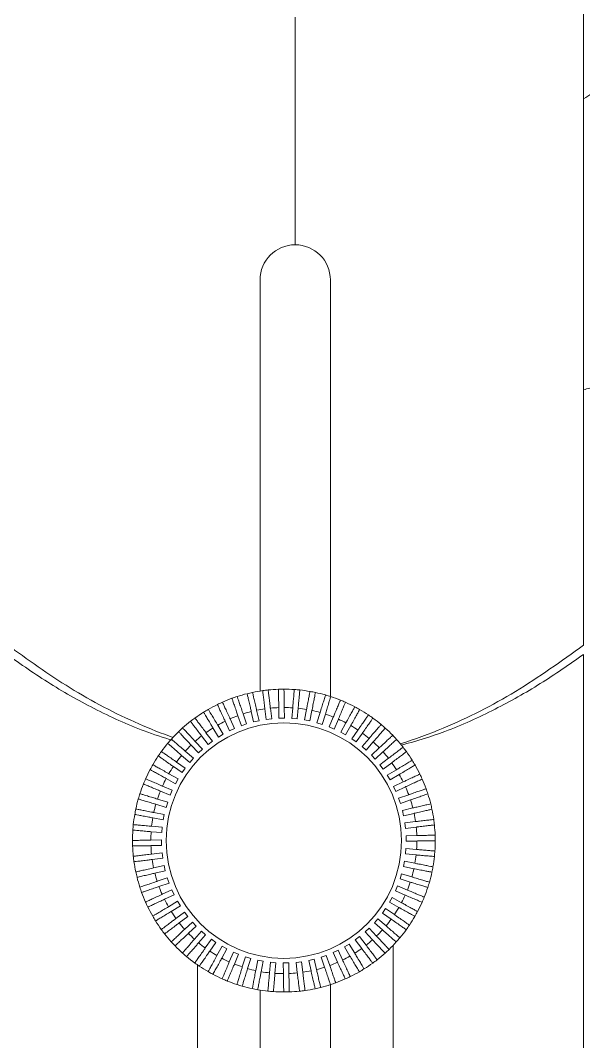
# Model space of a CAD drawing. Extents: x 12.1 to 108.7, y 1 to 80.4.
# Drawn here: x 46.808 to 48.65, y 15.17 to 18.509 of the extents above; entities that cross this region are included whole.
import ezdxf

# ---------------------------------------------------------------- set-up
doc = ezdxf.new("R2010")
doc.units = 0
doc.header["$MEASUREMENT"] = 0
doc.linetypes.add('SLD-Solid', pattern=[0])
doc.layers.add('OBJECT', color=7, linetype='CONTINUOUS')

msp = doc.modelspace()

# ---------------------------------------------------------------- linework, layer by layer
at = {"layer": 'OBJECT', "linetype": 'SLD-Solid', "lineweight": 15}
for p, q in [((48.6498, 18.2524), (48.6498, 18.5682)), ((47.7068, 17.7753), (47.7068, 18.5192)), ((47.5918, 16.3164), (47.5918, 17.6603)), ((47.8218, 16.2986), (47.8218, 17.6603)), ((48.6498, 16.4361), (48.6498, 10.7019)), ((47.6078, 16.2581), (47.612, 16.2235)), ((47.6299, 16.2257), (47.6256, 16.2603)), ((47.6531, 16.2622), (47.6537, 16.2273)), ((47.6717, 16.2277), (47.6711, 16.2626)), ((47.6986, 16.2616), (47.6956, 16.2268)), ((47.7135, 16.2253), (47.7166, 16.26)), ((47.5088, 16.1939), (47.494, 16.2255)), ((47.5196, 16.2359), (47.5309, 16.2028)), ((47.548, 16.2087), (47.5366, 16.2417)), ((47.5631, 16.2493), (47.5709, 16.2153)), ((47.5885, 16.2193), (47.5806, 16.2534)), ((47.612, 16.2235), (47.6299, 16.2257)), ((47.6537, 16.2273), (47.6717, 16.2277)), ((47.6956, 16.2268), (47.7135, 16.2253)), ((47.7438, 16.2562), (47.7372, 16.2219)), ((47.7548, 16.2185), (47.7615, 16.2528)), ((47.7882, 16.2461), (47.778, 16.2127)), ((47.7952, 16.2074), (47.8054, 16.2408)), ((47.8313, 16.2314), (47.8177, 16.1993)), ((47.8343, 16.1922), (47.8479, 16.2244)), ((47.438, 16.1957), (47.456, 16.1658)), ((47.4714, 16.1751), (47.4534, 16.205)), ((47.4777, 16.2179), (47.4925, 16.1863)), ((47.4925, 16.1863), (47.5088, 16.1939)), ((47.5309, 16.2028), (47.548, 16.2087)), ((47.5709, 16.2153), (47.5885, 16.2193)), ((47.7372, 16.2219), (47.7548, 16.2185)), ((47.778, 16.2127), (47.7952, 16.2074)), ((47.8177, 16.1993), (47.8343, 16.1922)), ((47.8727, 16.2123), (47.8557, 16.1818)), ((47.8715, 16.173), (47.8884, 16.2036)), ((47.4008, 16.1695), (47.4218, 16.1416)), ((47.4361, 16.1524), (47.4151, 16.1803)), ((47.456, 16.1658), (47.4714, 16.1751)), ((47.8557, 16.1818), (47.8715, 16.173)), ((47.9118, 16.189), (47.8917, 16.1604)), ((47.8917, 16.1604), (47.9065, 16.1501)), ((47.9065, 16.1501), (47.9265, 16.1786)), ((47.9482, 16.1617), (47.9253, 16.1353)), ((47.3665, 16.1395), (47.3903, 16.114)), ((47.4035, 16.1263), (47.3797, 16.1518)), ((47.3903, 16.114), (47.4035, 16.1263)), ((47.4218, 16.1416), (47.4361, 16.1524)), ((47.9253, 16.1353), (47.9389, 16.1235)), ((47.9389, 16.1235), (47.9618, 16.1499)), ((47.9816, 16.1307), (47.9561, 16.1069)), ((47.3355, 16.1061), (47.3619, 16.0832)), ((47.3737, 16.0968), (47.3474, 16.1197)), ((47.3619, 16.0832), (47.3737, 16.0968)), ((47.9561, 16.1069), (47.9684, 16.0938)), ((47.9684, 16.0938), (47.9939, 16.1176)), ((48.0116, 16.0965), (47.9837, 16.0755)), ((47.3083, 16.0697), (47.3369, 16.0496)), ((47.3472, 16.0644), (47.3186, 16.0844)), ((47.3369, 16.0496), (47.3472, 16.0644)), ((47.9837, 16.0755), (47.9945, 16.0611)), ((47.9945, 16.0611), (48.0224, 16.0821)), ((48.0378, 16.0593), (48.0079, 16.0413)), ((47.2849, 16.0306), (47.3155, 16.0136)), ((47.3242, 16.0294), (47.2937, 16.0463)), ((47.3155, 16.0136), (47.3242, 16.0294)), ((48.0079, 16.0413), (48.0172, 16.0258)), ((48.0172, 16.0258), (48.0471, 16.0438)), ((47.305, 15.9922), (47.2729, 16.0058)), ((47.298, 15.9756), (47.305, 15.9922)), ((48.06, 16.0195), (48.0284, 16.0048)), ((48.0284, 16.0048), (48.036, 15.9884)), ((48.036, 15.9884), (48.0676, 16.0032)), ((47.2898, 15.9531), (47.2564, 15.9633)), ((47.2658, 15.9892), (47.298, 15.9756)), ((48.078, 15.9776), (48.045, 15.9663)), ((48.045, 15.9663), (48.0508, 15.9493)), ((48.0508, 15.9493), (48.0838, 15.9606)), ((47.2511, 15.9461), (47.2845, 15.9359)), ((47.2845, 15.9359), (47.2898, 15.9531)), ((48.0914, 15.9341), (48.0574, 15.9263)), ((48.0574, 15.9263), (48.0614, 15.9088)), ((47.241, 15.9017), (47.2753, 15.8951)), ((47.2787, 15.9127), (47.2445, 15.9194)), ((47.2753, 15.8951), (47.2787, 15.9127)), ((48.0614, 15.9088), (48.0955, 15.9166)), ((47.2356, 15.8565), (47.2704, 15.8535)), ((47.272, 15.8714), (47.2372, 15.8745)), ((47.2704, 15.8535), (47.272, 15.8714)), ((48.1002, 15.8895), (48.0656, 15.8852)), ((48.0656, 15.8852), (48.0678, 15.8674)), ((48.0678, 15.8674), (48.1024, 15.8716)), ((47.2696, 15.8296), (47.2347, 15.829)), ((47.2699, 15.8116), (47.2696, 15.8296)), ((48.1044, 15.8441), (48.0694, 15.8435)), ((48.0694, 15.8435), (48.0698, 15.8255)), ((48.0698, 15.8255), (48.1047, 15.8261)), ((47.235, 15.811), (47.2699, 15.8116)), ((48.0689, 15.8016), (48.0674, 15.7837)), ((48.1037, 15.7986), (48.0689, 15.8016)), ((47.2715, 15.7878), (47.2369, 15.7835)), ((47.2391, 15.7656), (47.2737, 15.7699)), ((47.2737, 15.7699), (47.2715, 15.7878)), ((48.064, 15.7601), (48.0606, 15.7424)), ((48.0983, 15.7534), (48.064, 15.7601)), ((48.0674, 15.7837), (48.1021, 15.7807)), ((47.2779, 15.7464), (47.2439, 15.7385)), ((47.2479, 15.721), (47.2819, 15.7288)), ((47.2819, 15.7288), (47.2779, 15.7464)), ((48.0606, 15.7424), (48.0949, 15.7357)), ((47.2885, 15.7059), (47.2555, 15.6945)), ((47.2944, 15.6888), (47.2885, 15.7059)), ((48.0548, 15.7192), (48.0496, 15.702)), ((48.0496, 15.702), (48.0829, 15.6918)), ((48.0882, 15.709), (48.0548, 15.7192)), ((47.2614, 15.6775), (47.2944, 15.6888)), ((47.3033, 15.6667), (47.2717, 15.6519)), ((47.3109, 15.6504), (47.3033, 15.6667)), ((48.0414, 15.6795), (48.0343, 15.663)), ((48.0343, 15.663), (48.0665, 15.6493)), ((48.0735, 15.6659), (48.0414, 15.6795)), ((47.2793, 15.6356), (47.3109, 15.6504)), ((47.3222, 15.6293), (47.2922, 15.6113)), ((47.3314, 15.6138), (47.3222, 15.6293)), ((48.0239, 15.6415), (48.0151, 15.6258)), ((48.0151, 15.6258), (48.0457, 15.6088)), ((48.0544, 15.6246), (48.0239, 15.6415)), ((47.3015, 15.5959), (47.3314, 15.6138)), ((47.3448, 15.594), (47.3169, 15.573)), ((47.3556, 15.5797), (47.3448, 15.594)), ((48.0025, 15.6055), (47.9922, 15.5907)), ((47.9922, 15.5907), (48.0207, 15.5707)), ((48.0311, 15.5855), (48.0025, 15.6055)), ((47.3277, 15.5587), (47.3556, 15.5797)), ((47.371, 15.5614), (47.3454, 15.5376)), ((47.3833, 15.5482), (47.371, 15.5614)), ((47.9774, 15.5719), (47.9656, 15.5583)), ((47.9656, 15.5583), (47.992, 15.5354)), ((48.0038, 15.549), (47.9774, 15.5719)), ((47.3577, 15.5244), (47.3833, 15.5482)), ((47.4004, 15.5316), (47.3775, 15.5053)), ((47.414, 15.5198), (47.4004, 15.5316)), ((47.949, 15.5411), (47.9359, 15.5289)), ((47.9359, 15.5289), (47.9597, 15.5033)), ((47.9728, 15.5156), (47.949, 15.5411)), ((47.3911, 15.4934), (47.414, 15.5198)), ((47.4328, 15.5051), (47.4128, 15.4765)), ((47.4276, 15.4662), (47.4476, 15.4947)), ((47.4476, 15.4947), (47.4328, 15.5051)), ((47.8834, 15.4893), (47.868, 15.4801)), ((47.9014, 15.4594), (47.8834, 15.4893)), ((47.9176, 15.5135), (47.9032, 15.5027)), ((47.9032, 15.5027), (47.9242, 15.4748)), ((47.9386, 15.4856), (47.9176, 15.5135)), ((47.4679, 15.4821), (47.4509, 15.4516)), ((47.4667, 15.4428), (47.4836, 15.4734)), ((47.4836, 15.4734), (47.4679, 15.4821)), ((47.5051, 15.4629), (47.4914, 15.4308)), ((47.5216, 15.4559), (47.5051, 15.4629)), ((47.8469, 15.4688), (47.8305, 15.4612)), ((47.8305, 15.4612), (47.8453, 15.4296)), ((47.8616, 15.4372), (47.8469, 15.4688)), ((47.868, 15.4801), (47.8859, 15.4501)), ((48.0268, 15.4848), (48.0268, 13.315)), ((47.508, 15.4237), (47.5216, 15.4559)), ((47.5441, 15.4477), (47.5339, 15.4143)), ((47.5613, 15.4424), (47.5441, 15.4477)), ((47.5511, 15.409), (47.5613, 15.4424)), ((47.5845, 15.4366), (47.5778, 15.4024)), ((47.6022, 15.4332), (47.5845, 15.4366)), ((47.5955, 15.3989), (47.6022, 15.4332)), ((47.6258, 15.4299), (47.6228, 15.3951)), ((47.6438, 15.4283), (47.6258, 15.4299)), ((47.6407, 15.3935), (47.6438, 15.4283)), ((47.6856, 15.4278), (47.6676, 15.4275)), ((47.6676, 15.4275), (47.6682, 15.3926)), ((47.6862, 15.3929), (47.6856, 15.4278)), ((47.7273, 15.4316), (47.7095, 15.4294)), ((47.7095, 15.4294), (47.7137, 15.3948)), ((47.7316, 15.397), (47.7273, 15.4316)), ((47.7684, 15.4398), (47.7509, 15.4358)), ((47.7509, 15.4358), (47.7587, 15.4018)), ((47.7763, 15.4058), (47.7684, 15.4398)), ((47.8084, 15.4523), (47.7914, 15.4464)), ((47.7914, 15.4464), (47.8027, 15.4134)), ((47.8198, 15.4193), (47.8084, 15.4523)), ((47.3869, 15.4213), (47.3869, 13.3786)), ((47.8218, 13.4433), (47.8218, 15.3565)), ((47.5918, 13.4611), (47.5918, 15.3387))]:
    msp.add_line(p, q, dxfattribs=at)
msp.add_circle((47.6697, 15.8276), 0.385, dxfattribs=at)
for centre, radius, start, end in [((47.7068, 17.6603), 0.115, 90, 180), ((47.7068, 17.6603), 0.115, 0, 90), ((47.6697, 15.8276), 0.495, 110.0393, 113.9557), ((47.6697, 15.8276), 0.495, 107.9557, 110.0393), ((47.6697, 15.8276), 0.495, 104.0393, 107.9557), ((47.6697, 15.8276), 0.495, 101.9557, 104.0393), ((47.6697, 15.8276), 0.495, 98.0393, 101.9557), ((47.6697, 15.8276), 0.495, 95.9557, 98.0393), ((47.6697, 15.8276), 0.495, 92.0393, 95.9557), ((47.6697, 15.8276), 0.495, 89.9557, 92.0393), ((47.6697, 15.8276), 0.495, 86.0393, 89.9557), ((47.6697, 15.8276), 0.495, 83.9557, 86.0393), ((47.6697, 15.8276), 0.495, 80.0393, 83.9557), ((47.6697, 15.8276), 0.495, 77.9557, 80.0393), ((47.6697, 15.8276), 0.495, 74.0393, 77.9557), ((47.6697, 15.8276), 0.495, 71.9557, 74.0393), ((47.6697, 15.8276), 0.495, 68.0393, 71.9557), ((47.6697, 15.8276), 0.495, 116.0393, 119.9557), ((47.6697, 15.8276), 0.495, 113.9557, 116.0393), ((47.6697, 15.8276), 0.435, 98.183, 101.812), ((47.6697, 15.8276), 0.435, 92.183, 95.812), ((47.6697, 15.8276), 0.435, 86.183, 89.812), ((47.6697, 15.8276), 0.435, 80.183, 83.812), ((47.6697, 15.8276), 0.495, 65.9557, 68.0393), ((47.6697, 15.8276), 0.495, 62.0393, 65.9557), ((47.6697, 15.8276), 0.495, 59.9557, 62.0393), ((47.6697, 15.8276), 0.495, 125.9557, 128.0393), ((47.6697, 15.8276), 0.495, 122.0393, 125.9557), ((47.6697, 15.8276), 0.495, 119.9557, 122.0393), ((47.6697, 15.8276), 0.435, 110.183, 113.812), ((47.6697, 15.8276), 0.435, 104.183, 107.812), ((47.6697, 15.8276), 0.435, 74.183, 77.812), ((47.6697, 15.8276), 0.435, 68.183, 71.812), ((47.6697, 15.8276), 0.435, 62.183, 65.812), ((47.6697, 15.8276), 0.495, 56.0393, 59.9557), ((47.6697, 15.8276), 0.495, 53.9557, 56.0393), ((47.6697, 15.8276), 0.495, 50.0393, 53.9557), ((47.6697, 15.8276), 0.495, 131.9557, 134.0393), ((47.6697, 15.8276), 0.495, 128.0393, 131.9557), ((47.6697, 15.8276), 0.435, 122.183, 125.812), ((47.6697, 15.8276), 0.435, 116.183, 119.812), ((47.6697, 15.8276), 0.435, 56.183, 59.812), ((47.6697, 15.8276), 0.495, 47.9557, 50.0393), ((47.6697, 15.8276), 0.495, 44.0393, 47.9557), ((47.6697, 15.8276), 0.495, 137.9557, 140.0393), ((47.6697, 15.8276), 0.495, 134.0393, 137.9557), ((47.6697, 15.8276), 0.435, 128.183, 131.812), ((47.6697, 15.8276), 0.435, 50.183, 53.812), ((47.6697, 15.8276), 0.495, 41.9557, 44.0393), ((47.6697, 15.8276), 0.495, 38.0393, 41.9557), ((47.6697, 15.8276), 0.495, 140.0393, 143.9557), ((47.6697, 15.8276), 0.435, 134.183, 137.812), ((47.6697, 15.8276), 0.435, 44.183, 47.812), ((47.6697, 15.8276), 0.495, 35.9557, 38.0393), ((47.6697, 15.8276), 0.495, 146.0393, 149.9557), ((47.6697, 15.8276), 0.495, 143.9557, 146.0393), ((47.6697, 15.8276), 0.435, 140.183, 143.812), ((47.6697, 15.8276), 0.435, 38.183, 41.812), ((47.6697, 15.8276), 0.495, 32.0393, 35.9557), ((47.6697, 15.8276), 0.495, 29.9557, 32.0393), ((47.6697, 15.8276), 0.495, 152.0393, 155.9557), ((47.6697, 15.8276), 0.495, 149.9557, 152.0393), ((47.6697, 15.8276), 0.435, 146.183, 149.812), ((47.6697, 15.8276), 0.435, 32.183, 35.812), ((47.6697, 15.8276), 0.495, 26.0393, 29.9557), ((47.6697, 15.8276), 0.495, 155.9557, 158.0393), ((47.6697, 15.8276), 0.435, 152.183, 155.812), ((47.6697, 15.8276), 0.435, 26.183, 29.812), ((47.6697, 15.8276), 0.495, 23.9557, 26.0393), ((47.6697, 15.8276), 0.495, 20.0393, 23.9557), ((47.6697, 15.8276), 0.495, 158.0393, 161.9557), ((47.6697, 15.8276), 0.435, 20.183, 23.812), ((47.6697, 15.8276), 0.495, 17.9557, 20.0393), ((47.6697, 15.8276), 0.495, 164.0393, 167.9557), ((47.6697, 15.8276), 0.495, 161.9557, 164.0393), ((47.6697, 15.8276), 0.435, 158.183, 161.812), ((47.6697, 15.8276), 0.435, 14.183, 17.812), ((47.6697, 15.8276), 0.495, 14.0393, 17.9557), ((47.6697, 15.8276), 0.495, 167.9557, 170.0393), ((47.6697, 15.8276), 0.435, 164.183, 167.812), ((47.6697, 15.8276), 0.495, 11.9557, 14.0393), ((47.6697, 15.8276), 0.495, 8.0393, 11.9557), ((47.6697, 15.8276), 0.495, 170.0393, 173.9557), ((47.6697, 15.8276), 0.435, 170.183, 173.812), ((47.6697, 15.8276), 0.435, 8.183, 11.812), ((47.6697, 15.8276), 0.495, 5.9557, 8.0393), ((47.6697, 15.8276), 0.495, 176.0393, 179.9557), ((47.6697, 15.8276), 0.495, 173.9557, 176.0393), ((47.6697, 15.8276), 0.435, 176.183, 179.812), ((47.6697, 15.8276), 0.435, 2.183, 5.812), ((47.6697, 15.8276), 0.495, 2.0393, 5.9557), ((47.6697, 15.8276), 0.495, 179.9557, 182.0393), ((47.6697, 15.8276), 0.435, 356.183, 359.812), ((47.6697, 15.8276), 0.495, 356.0393, 359.9557), ((47.6697, 15.8276), 0.495, 359.9557, 2.0393), ((47.6697, 15.8276), 0.495, 182.0393, 185.9557), ((47.6697, 15.8276), 0.435, 182.183, 185.812), ((47.6697, 15.8276), 0.495, 353.9557, 356.0393), ((47.6697, 15.8276), 0.495, 185.9557, 188.0393), ((47.6697, 15.8276), 0.495, 188.0393, 191.9557), ((47.6697, 15.8276), 0.435, 188.183, 191.812), ((47.6697, 15.8276), 0.435, 350.183, 353.812), ((47.6697, 15.8276), 0.495, 350.0393, 353.9557), ((47.6697, 15.8276), 0.495, 191.9557, 194.0393), ((47.6697, 15.8276), 0.435, 344.183, 347.812), ((47.6697, 15.8276), 0.495, 344.0393, 347.9557), ((47.6697, 15.8276), 0.495, 347.9557, 350.0393), ((47.6697, 15.8276), 0.495, 194.0393, 197.9557), ((47.6697, 15.8276), 0.435, 194.183, 197.812), ((47.6697, 15.8276), 0.435, 338.183, 341.812), ((47.6697, 15.8276), 0.495, 341.9557, 344.0393), ((47.6697, 15.8276), 0.495, 197.9557, 200.0393), ((47.6697, 15.8276), 0.495, 200.0393, 203.9557), ((47.6697, 15.8276), 0.435, 200.183, 203.812), ((47.6697, 15.8276), 0.495, 338.0393, 341.9557), ((47.6697, 15.8276), 0.495, 203.9557, 206.0393), ((47.6697, 15.8276), 0.435, 206.183, 209.812), ((47.6697, 15.8276), 0.435, 332.183, 335.812), ((47.6697, 15.8276), 0.495, 332.0393, 335.9557), ((47.6697, 15.8276), 0.495, 335.9557, 338.0393), ((47.6697, 15.8276), 0.495, 206.0393, 209.9557), ((47.6697, 15.8276), 0.435, 212.183, 215.812), ((47.6697, 15.8276), 0.435, 326.183, 329.812), ((47.6697, 15.8276), 0.495, 329.9557, 332.0393), ((47.6697, 15.8276), 0.495, 209.9557, 212.0393), ((47.6697, 15.8276), 0.495, 212.0393, 215.9557), ((47.6697, 15.8276), 0.435, 218.183, 221.812), ((47.6697, 15.8276), 0.435, 320.183, 323.812), ((47.6697, 15.8276), 0.495, 326.0393, 329.9557), ((47.6697, 15.8276), 0.495, 215.9557, 218.0393), ((47.6697, 15.8276), 0.435, 224.183, 227.812), ((47.6697, 15.8276), 0.435, 314.183, 317.812), ((47.6697, 15.8276), 0.495, 320.0393, 323.9557), ((47.6697, 15.8276), 0.495, 323.9557, 326.0393), ((47.6697, 15.8276), 0.495, 218.0393, 221.9557), ((47.6697, 15.8276), 0.495, 221.9557, 224.0393), ((47.6697, 15.8276), 0.435, 230.183, 233.812), ((47.6697, 15.8276), 0.435, 308.183, 311.812), ((47.6697, 15.8276), 0.495, 314.0393, 317.9557), ((47.6697, 15.8276), 0.495, 317.9557, 320.0393), ((47.6697, 15.8276), 0.495, 224.0393, 227.9557), ((47.6697, 15.8276), 0.495, 227.9557, 230.0393), ((47.6697, 15.8276), 0.435, 236.183, 239.812), ((47.6697, 15.8276), 0.435, 302.183, 305.812), ((47.6697, 15.8276), 0.495, 308.0393, 311.9557), ((47.6697, 15.8276), 0.495, 311.9557, 314.0393), ((47.6697, 15.8276), 0.495, 230.0393, 233.9557), ((47.6697, 15.8276), 0.495, 233.9557, 236.0393), ((47.6697, 15.8276), 0.435, 242.183, 245.812), ((47.6697, 15.8276), 0.435, 248.183, 251.812), ((47.6697, 15.8276), 0.435, 290.183, 293.812), ((47.6697, 15.8276), 0.435, 296.183, 299.812), ((47.6697, 15.8276), 0.495, 302.0393, 305.9557), ((47.6697, 15.8276), 0.495, 305.9557, 308.0393), ((47.6697, 15.8276), 0.495, 236.0393, 239.9557), ((47.6697, 15.8276), 0.495, 239.9557, 242.0393), ((47.6697, 15.8276), 0.495, 242.0393, 245.9557), ((47.6697, 15.8276), 0.435, 254.183, 257.812), ((47.6697, 15.8276), 0.435, 260.183, 263.812), ((47.6697, 15.8276), 0.435, 266.183, 269.812), ((47.6697, 15.8276), 0.435, 272.183, 275.812), ((47.6697, 15.8276), 0.435, 278.183, 281.812), ((47.6697, 15.8276), 0.435, 284.183, 287.812), ((47.6697, 15.8276), 0.495, 296.0393, 299.9557), ((47.6697, 15.8276), 0.495, 299.9557, 302.0393), ((47.6697, 15.8276), 0.495, 245.9557, 248.0393), ((47.6697, 15.8276), 0.495, 248.0393, 251.9557), ((47.6697, 15.8276), 0.495, 251.9557, 254.0393), ((47.6697, 15.8276), 0.495, 284.0393, 287.9557), ((47.6697, 15.8276), 0.495, 287.9557, 290.0393), ((47.6697, 15.8276), 0.495, 290.0393, 293.9557), ((47.6697, 15.8276), 0.495, 293.9557, 296.0393), ((47.6697, 15.8276), 0.495, 254.0393, 257.9557), ((47.6697, 15.8276), 0.495, 257.9557, 260.0393), ((47.6697, 15.8276), 0.495, 260.0393, 263.9557), ((47.6697, 15.8276), 0.495, 263.9557, 266.0393), ((47.6697, 15.8276), 0.495, 266.0393, 269.9557), ((47.6697, 15.8276), 0.495, 269.9557, 272.0393), ((47.6697, 15.8276), 0.495, 272.0393, 275.9557), ((47.6697, 15.8276), 0.495, 275.9557, 278.0393), ((47.6697, 15.8276), 0.495, 278.0393, 281.9557), ((47.6697, 15.8276), 0.495, 281.9557, 284.0393)]:
    msp.add_arc(centre, radius, start, end, dxfattribs=at)
for points in [[(48.6498, 18.2524), (48.8692, 18.3948)], [(48.9694, 17.3904), (48.6498, 17.3011)]]:
    msp.add_open_spline(points, degree=1, dxfattribs=at)
for points, knots in [([(48.6498, 17.3011), (48.6498, 17.3619), (48.6498, 17.484), (48.6498, 17.6764), (48.6498, 17.8749), (48.6498, 18.0681), (48.6498, 18.1943), (48.6498, 18.2524)], [0, 0, 0, 0, 0.201261, 0.404211, 0.61206, 0.821395, 1, 1, 1, 1]), ([(48.6498, 16.4666), (48.6498, 16.5146), (48.6498, 16.7926), (48.6498, 17.0709), (48.6498, 17.3011)], [0, 0, 0, 0, 0.172877, 1, 1, 1, 1]), ([(46.7638, 16.4688), (46.8317, 16.4199), (46.9683, 16.3212), (47.1535, 16.2245), (47.2695, 16.1779), (47.3072, 16.1647)], [0, 0, 0, 0, 0.2734766, 0.5504999, 0.6811112, 0.6811112, 0.6811112, 0.6811112]), ([(48.0502, 16.1441), (48.098, 16.1584), (48.228, 16.2066), (48.4321, 16.31), (48.5768, 16.4141), (48.6498, 16.4666)], [0.2545346, 0.2545346, 0.2545346, 0.2545346, 0.4177945, 0.7062862, 1, 1, 1, 1]), ([(46.7532, 16.4438), (46.8006, 16.4104), (46.8959, 16.3434), (47.0494, 16.2565), (47.1872, 16.1929), (47.2755, 16.1643), (47.3071, 16.1547)], [0, 0, 0, 0, 0.2448884, 0.49123, 0.7439535, 0.8832021, 0.8832021, 0.8832021, 0.8832021]), ([(48.0542, 16.1393), (48.1019, 16.153), (48.207, 16.1842), (48.3585, 16.2536), (48.5099, 16.3386), (48.6031, 16.4035), (48.6498, 16.4361)], [0.0407086, 0.0407086, 0.0407086, 0.0407086, 0.2540986, 0.5118392, 0.7551279, 1, 1, 1, 1]), ([(47.5, 16.2926), (47.5003, 16.292), (47.5007, 16.2907), (47.5041, 16.2809), (47.509, 16.2665), (47.5145, 16.2506), (47.5181, 16.24), (47.5196, 16.2359)], [0, 0, 0, 0, 0.214563, 0.429208, 0.643868, 0.858562, 1, 1, 1, 1]), ([(47.5366, 16.2417), (47.5363, 16.2427), (47.5337, 16.2501), (47.529, 16.2638), (47.5233, 16.2802), (47.5192, 16.2923), (47.5173, 16.2978), (47.5171, 16.2983), (47.5171, 16.2985)], [0, 0, 0, 0, 0.034466, 0.249199, 0.463916, 0.678598, 0.893243, 1, 1, 1, 1]), ([(47.5496, 16.3078), (47.5497, 16.3071), (47.55, 16.3058), (47.5524, 16.2958), (47.5558, 16.2809), (47.5596, 16.2645), (47.5621, 16.2536), (47.5631, 16.2493)], [0, 0, 0, 0, 0.214563, 0.429208, 0.643868, 0.858562, 1, 1, 1, 1]), ([(47.5806, 16.2534), (47.5804, 16.2544), (47.5786, 16.262), (47.5754, 16.2761), (47.5715, 16.2931), (47.5686, 16.3055), (47.5673, 16.3112), (47.5672, 16.3117), (47.5671, 16.3118)], [0, 0, 0, 0, 0.034474, 0.249207, 0.463924, 0.678607, 0.893251, 1, 1, 1, 1]), ([(47.6004, 16.3177), (47.6005, 16.317), (47.6007, 16.3157), (47.6019, 16.3055), (47.6038, 16.2904), (47.6059, 16.2736), (47.6072, 16.2625), (47.6078, 16.2581)], [0, 0, 0, 0, 0.214563, 0.429208, 0.643868, 0.858562, 1, 1, 1, 1]), ([(47.6256, 16.2603), (47.6255, 16.2614), (47.6245, 16.2691), (47.6228, 16.2835), (47.6207, 16.3008), (47.6191, 16.3134), (47.6184, 16.3192), (47.6183, 16.3197), (47.6183, 16.3199)], [0, 0, 0, 0, 0.03448, 0.249213, 0.463931, 0.678613, 0.893257, 1, 1, 1, 1]), ([(47.6521, 16.3222), (47.6521, 16.3216), (47.6521, 16.3203), (47.6523, 16.3099), (47.6525, 16.2947), (47.6528, 16.2778), (47.653, 16.2667), (47.6531, 16.2622)], [0, 0, 0, 0, 0.214563, 0.429208, 0.643868, 0.858562, 1, 1, 1, 1]), ([(47.6711, 16.2626), (47.6711, 16.2636), (47.6709, 16.2714), (47.6707, 16.2859), (47.6704, 16.3033), (47.6702, 16.316), (47.6701, 16.3219), (47.6701, 16.3224), (47.67, 16.3226)], [0, 0, 0, 0, 0.034485, 0.249218, 0.463935, 0.678617, 0.893262, 1, 1, 1, 1]), ([(47.7039, 16.3214), (47.7038, 16.3207), (47.7037, 16.3194), (47.7028, 16.3091), (47.7015, 16.2939), (47.7, 16.2771), (47.699, 16.266), (47.6986, 16.2616)], [0, 0, 0, 0, 0.214563, 0.429208, 0.643868, 0.858562, 1, 1, 1, 1]), ([(47.7166, 16.26), (47.7167, 16.2611), (47.7173, 16.2689), (47.7186, 16.2833), (47.7201, 16.3006), (47.7212, 16.3133), (47.7217, 16.3191), (47.7218, 16.3196), (47.7218, 16.3198)], [0, 0, 0, 0, 0.034488, 0.249221, 0.463938, 0.67862, 0.893265, 1, 1, 1, 1]), ([(47.7553, 16.3151), (47.7552, 16.3145), (47.7549, 16.3131), (47.7529, 16.303), (47.75, 16.2881), (47.7468, 16.2715), (47.7447, 16.2605), (47.7438, 16.2562)], [0, 0, 0, 0, 0.214563, 0.429208, 0.643868, 0.858562, 1, 1, 1, 1]), ([(47.7615, 16.2528), (47.7617, 16.2538), (47.7632, 16.2615), (47.766, 16.2757), (47.7693, 16.2928), (47.7717, 16.3053), (47.7728, 16.311), (47.7729, 16.3115), (47.773, 16.3117)], [0, 0, 0, 0, 0.03449, 0.249222, 0.46394, 0.678622, 0.893266, 1, 1, 1, 1]), ([(47.8058, 16.3035), (47.8057, 16.3032), (47.8055, 16.3026), (47.8038, 16.2971), (47.8007, 16.2869), (47.7965, 16.2732), (47.7919, 16.2581), (47.7891, 16.2489), (47.7882, 16.2461)], [0, 0, 0, 0, 0.129627, 0.344103, 0.478285, 0.692838, 0.90739, 1, 1, 1, 1]), ([(47.8054, 16.2408), (47.807, 16.246), (47.8106, 16.2577), (47.815, 16.2721), (47.8189, 16.2849), (47.8218, 16.2944), (47.8229, 16.298), (47.823, 16.2982), (47.823, 16.2982)], [0, 0, 0, 0, 0.173127, 0.387776, 0.52216, 0.736711, 0.951262, 1, 1, 1, 1]), ([(47.4524, 16.2723), (47.4526, 16.2717), (47.4532, 16.2705), (47.4576, 16.2611), (47.464, 16.2473), (47.4711, 16.2321), (47.4759, 16.2219), (47.4777, 16.2179)], [0, 0, 0, 0, 0.214563, 0.429208, 0.643868, 0.858562, 1, 1, 1, 1]), ([(47.494, 16.2255), (47.4936, 16.2265), (47.4903, 16.2336), (47.4842, 16.2467), (47.4768, 16.2625), (47.4714, 16.274), (47.469, 16.2793), (47.4688, 16.2798), (47.4687, 16.2799)], [0, 0, 0, 0, 0.034454, 0.249187, 0.463905, 0.678587, 0.893231, 1, 1, 1, 1]), ([(47.8548, 16.2866), (47.8545, 16.286), (47.854, 16.2848), (47.85, 16.2753), (47.844, 16.2613), (47.8374, 16.2458), (47.8331, 16.2355), (47.8313, 16.2314)], [0, 0, 0, 0, 0.214563, 0.429208, 0.643868, 0.858562, 1, 1, 1, 1]), ([(47.8479, 16.2244), (47.8483, 16.2254), (47.8514, 16.2325), (47.857, 16.2459), (47.8638, 16.2619), (47.8688, 16.2736), (47.8711, 16.279), (47.8713, 16.2795), (47.8714, 16.2796)], [0, 0, 0, 0, 0.03449, 0.249222, 0.46394, 0.678622, 0.893266, 1, 1, 1, 1]), ([(47.9018, 16.2648), (47.9014, 16.2642), (47.9008, 16.263), (47.8958, 16.254), (47.8884, 16.2407), (47.8802, 16.2259), (47.8748, 16.2162), (47.8727, 16.2123)], [0, 0, 0, 0, 0.214563, 0.429208, 0.643868, 0.858562, 1, 1, 1, 1]), ([(47.4151, 16.1803), (47.4145, 16.1812), (47.4098, 16.1874), (47.4011, 16.199), (47.3906, 16.2129), (47.383, 16.223), (47.3794, 16.2277), (47.3791, 16.2281), (47.379, 16.2283)], [0, 0, 0, 0, 0.034466, 0.249199, 0.463916, 0.678598, 0.893243, 1, 1, 1, 1]), ([(47.4071, 16.2472), (47.4074, 16.2466), (47.4081, 16.2455), (47.4134, 16.2366), (47.4213, 16.2236), (47.4299, 16.2091), (47.4357, 16.1995), (47.438, 16.1957)], [0, 0, 0, 0, 0.214563, 0.429208, 0.643868, 0.858562, 1, 1, 1, 1]), ([(47.4534, 16.205), (47.4528, 16.2059), (47.4488, 16.2126), (47.4414, 16.225), (47.4324, 16.2399), (47.4259, 16.2508), (47.4228, 16.2559), (47.4226, 16.2563), (47.4225, 16.2564)], [0, 0, 0, 0, 0.034454, 0.249187, 0.463905, 0.678587, 0.893231, 1, 1, 1, 1]), ([(47.8884, 16.2036), (47.8889, 16.2045), (47.8927, 16.2113), (47.8997, 16.224), (47.9082, 16.2392), (47.9143, 16.2503), (47.9172, 16.2555), (47.9174, 16.2559), (47.9175, 16.2561)], [0, 0, 0, 0, 0.034488, 0.249221, 0.463938, 0.67862, 0.893265, 1, 1, 1, 1]), ([(47.9462, 16.2381), (47.9458, 16.2376), (47.945, 16.2365), (47.9391, 16.228), (47.9304, 16.2156), (47.9207, 16.2017), (47.9143, 16.1926), (47.9118, 16.189)], [0, 0, 0, 0, 0.214563, 0.429208, 0.643868, 0.858562, 1, 1, 1, 1]), ([(47.9265, 16.1786), (47.9271, 16.1795), (47.9316, 16.1859), (47.9399, 16.1978), (47.9499, 16.212), (47.9572, 16.2225), (47.9605, 16.2272), (47.9608, 16.2277), (47.9609, 16.2278)], [0, 0, 0, 0, 0.0344848, 0.2492177, 0.463935, 0.6786175, 0.8932615, 1, 1, 1, 1]), ([(47.3797, 16.1518), (47.3789, 16.1526), (47.3736, 16.1583), (47.3637, 16.1689), (47.3519, 16.1816), (47.3432, 16.1909), (47.3392, 16.1952), (47.3388, 16.1956), (47.3387, 16.1957)], [0, 0, 0, 0, 0.034474, 0.249207, 0.463924, 0.678607, 0.893251, 1, 1, 1, 1]), ([(47.3646, 16.2174), (47.365, 16.2169), (47.3658, 16.2158), (47.3721, 16.2076), (47.3812, 16.1954), (47.3914, 16.1819), (47.3981, 16.173), (47.4008, 16.1695)], [0, 0, 0, 0, 0.2145629, 0.4292081, 0.643868, 0.8585623, 1, 1, 1, 1]), ([(47.9876, 16.207), (47.9872, 16.2065), (47.9863, 16.2055), (47.9795, 16.1977), (47.9695, 16.1862), (47.9584, 16.1734), (47.9511, 16.165), (47.9482, 16.1617)], [0, 0, 0, 0, 0.214563, 0.429208, 0.643868, 0.858562, 1, 1, 1, 1]), ([(47.9618, 16.1499), (47.9625, 16.1507), (47.9676, 16.1566), (47.9771, 16.1675), (47.9885, 16.1806), (47.9969, 16.1902), (48.0007, 16.1947), (48.0011, 16.195), (48.0012, 16.1952)], [0, 0, 0, 0, 0.03448, 0.249213, 0.463931, 0.678613, 0.893257, 1, 1, 1, 1]), ([(47.3474, 16.1197), (47.3465, 16.1204), (47.3407, 16.1255), (47.3297, 16.135), (47.3166, 16.1464), (47.307, 16.1548), (47.3026, 16.1586), (47.3022, 16.159), (47.3021, 16.1591)], [0, 0, 0, 0, 0.03448, 0.249213, 0.463931, 0.678613, 0.893257, 1, 1, 1, 1]), ([(47.3256, 16.1834), (47.326, 16.1829), (47.3269, 16.1819), (47.334, 16.1744), (47.3444, 16.1633), (47.3559, 16.1509), (47.3635, 16.1427), (47.3665, 16.1395)], [0, 0, 0, 0, 0.214563, 0.429208, 0.643868, 0.858562, 1, 1, 1, 1]), ([(48.0255, 16.1717), (48.025, 16.1712), (48.024, 16.1703), (48.0165, 16.1633), (48.0054, 16.1529), (47.993, 16.1414), (47.9849, 16.1338), (47.9816, 16.1307)], [0, 0, 0, 0, 0.214563, 0.429208, 0.643868, 0.858562, 1, 1, 1, 1]), ([(47.9939, 16.1176), (47.9947, 16.1183), (48.0004, 16.1236), (48.011, 16.1335), (48.0237, 16.1454), (48.033, 16.154), (48.0373, 16.158), (48.0377, 16.1584), (48.0378, 16.1585)], [0, 0, 0, 0, 0.034474, 0.249207, 0.463924, 0.678607, 0.893251, 1, 1, 1, 1]), ([(47.2903, 16.1455), (47.2908, 16.145), (47.2918, 16.1442), (47.2996, 16.1374), (47.311, 16.1274), (47.3238, 16.1163), (47.3322, 16.109), (47.3355, 16.1061)], [0, 0, 0, 0, 0.214563, 0.429208, 0.643868, 0.858562, 1, 1, 1, 1]), ([(48.0595, 16.1326), (48.059, 16.1322), (48.0579, 16.1314), (48.0497, 16.1252), (48.0375, 16.116), (48.024, 16.1058), (48.0151, 16.0991), (48.0116, 16.0965)], [0, 0, 0, 0, 0.214563, 0.429208, 0.643868, 0.858562, 1, 1, 1, 1]), ([(47.2591, 16.1041), (47.2596, 16.1037), (47.2607, 16.1029), (47.2692, 16.097), (47.2817, 16.0883), (47.2955, 16.0786), (47.3046, 16.0722), (47.3083, 16.0697)], [0, 0, 0, 0, 0.2145629, 0.4292081, 0.643868, 0.8585623, 1, 1, 1, 1]), ([(47.3186, 16.0844), (47.3177, 16.085), (47.3113, 16.0895), (47.2995, 16.0978), (47.2852, 16.1078), (47.2748, 16.1151), (47.27, 16.1184), (47.2696, 16.1187), (47.2694, 16.1188)], [0, 0, 0, 0, 0.034485, 0.249218, 0.463935, 0.678617, 0.893262, 1, 1, 1, 1]), ([(48.0224, 16.0821), (48.0233, 16.0827), (48.0295, 16.0874), (48.0411, 16.0961), (48.055, 16.1066), (48.0651, 16.1143), (48.0698, 16.1178), (48.0702, 16.1181), (48.0704, 16.1182)], [0, 0, 0, 0, 0.034466, 0.249199, 0.463916, 0.678598, 0.893243, 1, 1, 1, 1]), ([(48.0893, 16.0902), (48.0887, 16.0898), (48.0876, 16.0891), (48.0787, 16.0838), (48.0657, 16.076), (48.0512, 16.0673), (48.0416, 16.0615), (48.0378, 16.0593)], [0, 0, 0, 0, 0.214563, 0.429208, 0.643868, 0.858562, 1, 1, 1, 1]), ([(47.2324, 16.0597), (47.233, 16.0593), (47.2342, 16.0587), (47.2432, 16.0537), (47.2565, 16.0463), (47.2713, 16.0381), (47.2811, 16.0327), (47.2849, 16.0306)], [0, 0, 0, 0, 0.214563, 0.429208, 0.643868, 0.858562, 1, 1, 1, 1]), ([(47.2937, 16.0463), (47.2927, 16.0468), (47.2859, 16.0506), (47.2732, 16.0576), (47.258, 16.0661), (47.2469, 16.0722), (47.2418, 16.0751), (47.2413, 16.0753), (47.2412, 16.0754)], [0, 0, 0, 0, 0.034488, 0.249221, 0.463938, 0.67862, 0.893265, 1, 1, 1, 1]), ([(48.0471, 16.0438), (48.048, 16.0444), (48.0547, 16.0484), (48.0671, 16.0558), (48.082, 16.0648), (48.0929, 16.0714), (48.098, 16.0744), (48.0984, 16.0746), (48.0985, 16.0747)], [0, 0, 0, 0, 0.034454, 0.249187, 0.463905, 0.678587, 0.893231, 1, 1, 1, 1]), ([(47.2729, 16.0058), (47.2719, 16.0062), (47.2647, 16.0093), (47.2514, 16.0149), (47.2354, 16.0217), (47.2236, 16.0267), (47.2182, 16.029), (47.2178, 16.0292), (47.2176, 16.0292)], [0, 0, 0, 0, 0.03449, 0.249222, 0.46394, 0.678622, 0.893266, 1, 1, 1, 1]), ([(48.1144, 16.0449), (48.1138, 16.0446), (48.1126, 16.044), (48.1032, 16.0397), (48.0895, 16.0332), (48.0742, 16.0261), (48.064, 16.0214), (48.06, 16.0195)], [0, 0, 0, 0, 0.214563, 0.429208, 0.643868, 0.858562, 1, 1, 1, 1]), ([(48.0676, 16.0032), (48.0686, 16.0036), (48.0757, 16.0069), (48.0888, 16.013), (48.1046, 16.0204), (48.1161, 16.0258), (48.1214, 16.0283), (48.1219, 16.0285), (48.122, 16.0285)], [0, 0, 0, 0, 0.034454, 0.249187, 0.463905, 0.678587, 0.893231, 1, 1, 1, 1]), ([(47.2106, 16.0127), (47.2112, 16.0124), (47.2124, 16.0119), (47.2219, 16.0079), (47.2359, 16.0019), (47.2515, 15.9953), (47.2617, 15.991), (47.2658, 15.9892)], [0, 0, 0, 0, 0.214563, 0.429208, 0.643868, 0.858562, 1, 1, 1, 1]), ([(48.1347, 15.9972), (48.1341, 15.997), (48.1328, 15.9965), (48.123, 15.9932), (48.1086, 15.9882), (48.0927, 15.9827), (48.0821, 15.9791), (48.078, 15.9776)], [0, 0, 0, 0, 0.214563, 0.429208, 0.643868, 0.858562, 1, 1, 1, 1]), ([(47.1937, 15.9637), (47.194, 15.9636), (47.1946, 15.9634), (47.2001, 15.9617), (47.2103, 15.9586), (47.224, 15.9544), (47.2392, 15.9498), (47.2484, 15.947), (47.2511, 15.9461)], [0, 0, 0, 0, 0.129627, 0.344103, 0.478285, 0.692838, 0.90739, 1, 1, 1, 1]), ([(47.2564, 15.9633), (47.2512, 15.9649), (47.2396, 15.9685), (47.2251, 15.9729), (47.2123, 15.9768), (47.2029, 15.9797), (47.1992, 15.9808), (47.199, 15.9809), (47.199, 15.9809)], [0, 0, 0, 0, 0.1731271, 0.3877763, 0.5221602, 0.7367106, 0.9512617, 1, 1, 1, 1]), ([(48.0838, 15.9606), (48.0848, 15.961), (48.0922, 15.9635), (48.1059, 15.9682), (48.1223, 15.9739), (48.1344, 15.978), (48.1399, 15.9799), (48.1404, 15.9801), (48.1406, 15.9802)], [0, 0, 0, 0, 0.034466, 0.249199, 0.463916, 0.678598, 0.893243, 1, 1, 1, 1]), ([(47.2445, 15.9194), (47.2434, 15.9196), (47.2358, 15.9211), (47.2216, 15.9239), (47.2045, 15.9272), (47.192, 15.9296), (47.1862, 15.9307), (47.1857, 15.9308), (47.1856, 15.9309)], [0, 0, 0, 0, 0.03449, 0.249222, 0.46394, 0.678622, 0.893266, 1, 1, 1, 1]), ([(48.1499, 15.9476), (48.1492, 15.9475), (48.1479, 15.9472), (48.1379, 15.9449), (48.123, 15.9414), (48.1066, 15.9377), (48.0957, 15.9351), (48.0914, 15.9341)], [0, 0, 0, 0, 0.214563, 0.429208, 0.643868, 0.858562, 1, 1, 1, 1]), ([(48.0955, 15.9166), (48.0965, 15.9169), (48.1041, 15.9186), (48.1182, 15.9219), (48.1352, 15.9258), (48.1476, 15.9286), (48.1533, 15.93), (48.1538, 15.9301), (48.1539, 15.9301)], [0, 0, 0, 0, 0.034474, 0.249207, 0.463924, 0.678607, 0.893251, 1, 1, 1, 1]), ([(47.1821, 15.9132), (47.1828, 15.9131), (47.1841, 15.9128), (47.1942, 15.9108), (47.2092, 15.9079), (47.2257, 15.9047), (47.2367, 15.9026), (47.241, 15.9017)], [0, 0, 0, 0, 0.214563, 0.429208, 0.643868, 0.858562, 1, 1, 1, 1]), ([(48.1598, 15.8968), (48.1591, 15.8967), (48.1578, 15.8965), (48.1476, 15.8953), (48.1325, 15.8934), (48.1157, 15.8914), (48.1046, 15.89), (48.1002, 15.8895)], [0, 0, 0, 0, 0.214563, 0.429208, 0.643868, 0.858562, 1, 1, 1, 1]), ([(47.1758, 15.8618), (47.1765, 15.8617), (47.1778, 15.8616), (47.1881, 15.8607), (47.2033, 15.8594), (47.2201, 15.8579), (47.2312, 15.8569), (47.2356, 15.8565)], [0, 0, 0, 0, 0.214563, 0.429208, 0.643868, 0.858562, 1, 1, 1, 1]), ([(47.2372, 15.8745), (47.2361, 15.8745), (47.2284, 15.8752), (47.214, 15.8765), (47.1966, 15.878), (47.1839, 15.8791), (47.1781, 15.8796), (47.1776, 15.8797), (47.1774, 15.8797)], [0, 0, 0, 0, 0.034488, 0.249221, 0.463938, 0.67862, 0.893265, 1, 1, 1, 1]), ([(48.1024, 15.8716), (48.1035, 15.8717), (48.1112, 15.8727), (48.1256, 15.8745), (48.1429, 15.8766), (48.1555, 15.8781), (48.1613, 15.8788), (48.1618, 15.8789), (48.162, 15.8789)], [0, 0, 0, 0, 0.03448, 0.249213, 0.463931, 0.678613, 0.893257, 1, 1, 1, 1]), ([(47.2347, 15.829), (47.2336, 15.829), (47.2258, 15.8288), (47.2113, 15.8286), (47.1939, 15.8283), (47.1812, 15.8281), (47.1753, 15.828), (47.1748, 15.8279), (47.1747, 15.8279)], [0, 0, 0, 0, 0.034485, 0.249218, 0.463935, 0.678617, 0.893262, 1, 1, 1, 1]), ([(48.1644, 15.8452), (48.1637, 15.8452), (48.1624, 15.8451), (48.152, 15.845), (48.1368, 15.8447), (48.1199, 15.8444), (48.1088, 15.8442), (48.1044, 15.8441)], [0, 0, 0, 0, 0.214563, 0.429208, 0.643868, 0.858562, 1, 1, 1, 1]), ([(48.1047, 15.8261), (48.1057, 15.8262), (48.1135, 15.8263), (48.128, 15.8265), (48.1454, 15.8268), (48.1581, 15.8271), (48.164, 15.8272), (48.1645, 15.8272), (48.1647, 15.8272)], [0, 0, 0, 0, 0.034485, 0.249218, 0.463935, 0.678617, 0.893262, 1, 1, 1, 1]), ([(47.175, 15.8099), (47.1756, 15.81), (47.177, 15.81), (47.1873, 15.8102), (47.2025, 15.8104), (47.2194, 15.8107), (47.2306, 15.8109), (47.235, 15.811)], [0, 0, 0, 0, 0.214563, 0.429208, 0.643868, 0.858562, 1, 1, 1, 1]), ([(48.1635, 15.7934), (48.1628, 15.7934), (48.1615, 15.7935), (48.1512, 15.7944), (48.136, 15.7958), (48.1192, 15.7972), (48.1081, 15.7982), (48.1037, 15.7986)], [0, 0, 0, 0, 0.214563, 0.429208, 0.643868, 0.858562, 1, 1, 1, 1]), ([(47.2369, 15.7835), (47.2358, 15.7834), (47.2281, 15.7824), (47.2137, 15.7807), (47.1965, 15.7785), (47.1838, 15.777), (47.178, 15.7763), (47.1775, 15.7762), (47.1773, 15.7762)], [0, 0, 0, 0, 0.03448, 0.249213, 0.463931, 0.678613, 0.893257, 1, 1, 1, 1]), ([(47.1795, 15.7583), (47.1802, 15.7584), (47.1815, 15.7586), (47.1918, 15.7598), (47.2069, 15.7617), (47.2236, 15.7637), (47.2347, 15.7651), (47.2391, 15.7656)], [0, 0, 0, 0, 0.214563, 0.429208, 0.643868, 0.858562, 1, 1, 1, 1]), ([(48.1021, 15.7807), (48.1032, 15.7806), (48.111, 15.7799), (48.1254, 15.7786), (48.1427, 15.7771), (48.1554, 15.776), (48.1612, 15.7755), (48.1617, 15.7755), (48.1619, 15.7754)], [0, 0, 0, 0, 0.034488, 0.249221, 0.463938, 0.67862, 0.893265, 1, 1, 1, 1]), ([(47.2439, 15.7385), (47.2428, 15.7383), (47.2352, 15.7365), (47.2211, 15.7333), (47.2042, 15.7294), (47.1918, 15.7265), (47.1861, 15.7252), (47.1856, 15.7251), (47.1854, 15.725)], [0, 0, 0, 0, 0.034474, 0.249207, 0.463924, 0.678607, 0.893251, 1, 1, 1, 1]), ([(48.0949, 15.7357), (48.0959, 15.7355), (48.1036, 15.734), (48.1178, 15.7313), (48.1349, 15.7279), (48.1474, 15.7255), (48.1531, 15.7244), (48.1536, 15.7243), (48.1538, 15.7243)], [0, 0, 0, 0, 0.03449, 0.249222, 0.46394, 0.678622, 0.893266, 1, 1, 1, 1]), ([(48.1572, 15.7419), (48.1566, 15.7421), (48.1553, 15.7423), (48.1451, 15.7443), (48.1302, 15.7472), (48.1136, 15.7504), (48.1026, 15.7525), (48.0983, 15.7534)], [0, 0, 0, 0, 0.2145629, 0.4292081, 0.643868, 0.8585623, 1, 1, 1, 1]), ([(47.1895, 15.7075), (47.1901, 15.7076), (47.1914, 15.7079), (47.2015, 15.7103), (47.2163, 15.7137), (47.2327, 15.7175), (47.2436, 15.72), (47.2479, 15.721)], [0, 0, 0, 0, 0.2145629, 0.4292081, 0.643868, 0.8585623, 1, 1, 1, 1]), ([(47.2555, 15.6945), (47.2545, 15.6941), (47.2471, 15.6916), (47.2335, 15.6869), (47.217, 15.6812), (47.2049, 15.6771), (47.1994, 15.6752), (47.1989, 15.675), (47.1988, 15.675)], [0, 0, 0, 0, 0.034466, 0.249199, 0.463916, 0.678598, 0.893243, 1, 1, 1, 1]), ([(48.0829, 15.6918), (48.0868, 15.6906), (48.0971, 15.6875), (48.113, 15.6826), (48.1279, 15.678), (48.1377, 15.675), (48.1403, 15.6742), (48.1403, 15.6742), (48.1403, 15.6742)], [0, 0, 0, 0, 0.12891, 0.343659, 0.558382, 0.773066, 0.987716, 1, 1, 1, 1]), ([(48.1456, 15.6914), (48.1455, 15.6915), (48.1451, 15.6916), (48.1399, 15.6932), (48.1281, 15.6968), (48.1117, 15.7018), (48.0975, 15.7062), (48.0896, 15.7086), (48.0882, 15.709)], [0, 0, 0, 0, 0.09345, 0.308047, 0.522652, 0.737283, 0.951953, 1, 1, 1, 1]), ([(47.2046, 15.6579), (47.2053, 15.6582), (47.2065, 15.6586), (47.2163, 15.662), (47.2307, 15.6669), (47.2466, 15.6724), (47.2572, 15.676), (47.2614, 15.6775)], [0, 0, 0, 0, 0.214563, 0.429208, 0.643868, 0.858562, 1, 1, 1, 1]), ([(48.1287, 15.6424), (48.1281, 15.6427), (48.1269, 15.6432), (48.1174, 15.6473), (48.1034, 15.6532), (48.0879, 15.6598), (48.0776, 15.6642), (48.0735, 15.6659)], [0, 0, 0, 0, 0.214563, 0.429208, 0.643868, 0.858562, 1, 1, 1, 1]), ([(47.2717, 15.6519), (47.2707, 15.6515), (47.2637, 15.6482), (47.2505, 15.6421), (47.2348, 15.6347), (47.2232, 15.6293), (47.2179, 15.6269), (47.2175, 15.6266), (47.2173, 15.6266)], [0, 0, 0, 0, 0.034454, 0.249187, 0.463905, 0.678587, 0.893231, 1, 1, 1, 1]), ([(47.2249, 15.6103), (47.2255, 15.6105), (47.2267, 15.6111), (47.2361, 15.6155), (47.2499, 15.6219), (47.2652, 15.629), (47.2753, 15.6338), (47.2793, 15.6356)], [0, 0, 0, 0, 0.214563, 0.429208, 0.643868, 0.858562, 1, 1, 1, 1]), ([(48.1069, 15.5955), (48.1063, 15.5958), (48.1051, 15.5964), (48.0961, 15.6015), (48.0828, 15.6088), (48.068, 15.617), (48.0583, 15.6224), (48.0544, 15.6246)], [0, 0, 0, 0, 0.214563, 0.429208, 0.643868, 0.858562, 1, 1, 1, 1]), ([(48.0665, 15.6493), (48.0675, 15.6489), (48.0746, 15.6459), (48.088, 15.6402), (48.104, 15.6334), (48.1157, 15.6284), (48.1211, 15.6261), (48.1216, 15.6259), (48.1217, 15.6259)], [0, 0, 0, 0, 0.03449, 0.249222, 0.46394, 0.678622, 0.893266, 1, 1, 1, 1]), ([(47.2922, 15.6113), (47.2899, 15.6099), (47.2818, 15.605), (47.2683, 15.5969), (47.2542, 15.5885), (47.2444, 15.5826), (47.241, 15.5805), (47.2408, 15.5804), (47.2408, 15.5804)], [0, 0, 0, 0, 0.087185, 0.301907, 0.516608, 0.731271, 0.945897, 1, 1, 1, 1]), ([(47.2501, 15.565), (47.2506, 15.5653), (47.2518, 15.566), (47.2606, 15.5713), (47.2737, 15.5792), (47.2881, 15.5878), (47.2977, 15.5936), (47.3015, 15.5959)], [0, 0, 0, 0, 0.214563, 0.429208, 0.643868, 0.858562, 1, 1, 1, 1]), ([(48.0457, 15.6088), (48.0466, 15.6083), (48.0534, 15.6045), (48.0661, 15.5975), (48.0813, 15.5891), (48.0925, 15.5829), (48.0976, 15.5801), (48.098, 15.5798), (48.0982, 15.5797)], [0, 0, 0, 0, 0.034488, 0.249221, 0.463938, 0.67862, 0.893265, 1, 1, 1, 1]), ([(47.3169, 15.573), (47.3132, 15.5702), (47.3041, 15.5634), (47.2905, 15.5531), (47.2784, 15.5441), (47.2705, 15.538), (47.2695, 15.5373), (47.269, 15.5369)], [0, 0, 0, 0, 0.1491864, 0.363936, 0.5786577, 0.7933408, 1, 1, 1, 1]), ([(47.2798, 15.5225), (47.2803, 15.5229), (47.2814, 15.5237), (47.2897, 15.53), (47.3018, 15.5391), (47.3153, 15.5493), (47.3242, 15.556), (47.3277, 15.5587)], [0, 0, 0, 0, 0.214563, 0.429208, 0.643868, 0.858562, 1, 1, 1, 1]), ([(48.0207, 15.5707), (48.0216, 15.5701), (48.028, 15.5656), (48.0399, 15.5573), (48.0541, 15.5474), (48.0646, 15.54), (48.0694, 15.5367), (48.0698, 15.5364), (48.0699, 15.5363)], [0, 0, 0, 0, 0.034485, 0.249218, 0.463935, 0.678617, 0.893262, 1, 1, 1, 1]), ([(48.0802, 15.551), (48.0797, 15.5514), (48.0786, 15.5522), (48.0701, 15.5581), (48.0577, 15.5668), (48.0438, 15.5765), (48.0347, 15.5829), (48.0311, 15.5855)], [0, 0, 0, 0, 0.214563, 0.429208, 0.643868, 0.858562, 1, 1, 1, 1]), ([(47.3454, 15.5376), (47.3409, 15.5333), (47.3314, 15.5244), (47.3183, 15.5123), (47.3081, 15.5028), (47.3024, 15.4974), (47.3018, 15.4969), (47.3016, 15.4966)], [0, 0, 0, 0, 0.199413, 0.414149, 0.628854, 0.843519, 1, 1, 1, 1]), ([(47.3138, 15.4835), (47.3143, 15.4839), (47.3153, 15.4848), (47.3228, 15.4919), (47.334, 15.5023), (47.3463, 15.5138), (47.3545, 15.5214), (47.3577, 15.5244)], [0, 0, 0, 0, 0.214563, 0.429208, 0.643868, 0.858562, 1, 1, 1, 1]), ([(47.992, 15.5354), (47.9928, 15.5347), (47.9987, 15.5296), (48.0096, 15.5201), (48.0227, 15.5087), (48.0323, 15.5003), (48.0368, 15.4965), (48.0371, 15.4962), (48.0373, 15.4961)], [0, 0, 0, 0, 0.03448, 0.249213, 0.463931, 0.678613, 0.893257, 1, 1, 1, 1]), ([(48.0491, 15.5096), (48.0486, 15.5101), (48.0476, 15.5109), (48.0398, 15.5177), (48.0283, 15.5277), (48.0155, 15.5388), (48.0071, 15.5461), (48.0038, 15.549)], [0, 0, 0, 0, 0.214563, 0.429208, 0.643868, 0.858562, 1, 1, 1, 1]), ([(47.3775, 15.5053), (47.377, 15.5046), (47.372, 15.4989), (47.3626, 15.4881), (47.3511, 15.4749), (47.3427, 15.4651), (47.3386, 15.4605), (47.3383, 15.4601), (47.3382, 15.46)], [0, 0, 0, 0, 0.027665, 0.242399, 0.457123, 0.671811, 0.886461, 1, 1, 1, 1]), ([(47.3517, 15.4482), (47.3522, 15.4487), (47.3531, 15.4497), (47.3598, 15.4575), (47.3698, 15.4689), (47.3809, 15.4817), (47.3882, 15.4901), (47.3911, 15.4934)], [0, 0, 0, 0, 0.214563, 0.429208, 0.643868, 0.858562, 1, 1, 1, 1]), ([(47.9597, 15.5033), (47.9604, 15.5026), (47.9657, 15.4969), (47.9756, 15.4863), (47.9875, 15.4735), (47.9962, 15.4642), (48.0001, 15.4599), (48.0005, 15.4596), (48.0006, 15.4595)], [0, 0, 0, 0, 0.034474, 0.249207, 0.463924, 0.678607, 0.893251, 1, 1, 1, 1]), ([(48.0138, 15.4717), (48.0133, 15.4722), (48.0124, 15.4732), (48.0054, 15.4807), (47.995, 15.4919), (47.9835, 15.5042), (47.9759, 15.5124), (47.9728, 15.5156)], [0, 0, 0, 0, 0.214563, 0.429208, 0.643868, 0.858562, 1, 1, 1, 1]), ([(47.4128, 15.4765), (47.4116, 15.4748), (47.4066, 15.4676), (47.3979, 15.4551), (47.3882, 15.4413), (47.3813, 15.4315), (47.3786, 15.4277), (47.3785, 15.4274), (47.3784, 15.4273)], [0, 0, 0, 0, 0.065782, 0.280498, 0.495199, 0.709863, 0.924491, 1, 1, 1, 1]), ([(47.3931, 15.417), (47.3935, 15.4175), (47.3943, 15.4186), (47.4002, 15.4271), (47.409, 15.4396), (47.4186, 15.4534), (47.425, 15.4625), (47.4276, 15.4662)], [0, 0, 0, 0, 0.214563, 0.429208, 0.643868, 0.858562, 1, 1, 1, 1]), ([(47.9323, 15.408), (47.9319, 15.4085), (47.9312, 15.4097), (47.9259, 15.4185), (47.9181, 15.4316), (47.9094, 15.446), (47.9036, 15.4556), (47.9014, 15.4594)], [0, 0, 0, 0, 0.214563, 0.429208, 0.643868, 0.858562, 1, 1, 1, 1]), ([(47.9242, 15.4748), (47.9248, 15.4739), (47.9295, 15.4677), (47.9382, 15.4562), (47.9487, 15.4423), (47.9564, 15.4321), (47.9599, 15.4274), (47.9602, 15.427), (47.9603, 15.4269)], [0, 0, 0, 0, 0.034466, 0.249199, 0.463916, 0.678598, 0.893243, 1, 1, 1, 1]), ([(47.9747, 15.4377), (47.9743, 15.4382), (47.9735, 15.4393), (47.9673, 15.4476), (47.9581, 15.4597), (47.948, 15.4732), (47.9412, 15.4821), (47.9386, 15.4856)], [0, 0, 0, 0, 0.2145629, 0.4292081, 0.643868, 0.8585623, 1, 1, 1, 1]), ([(47.4509, 15.4516), (47.4494, 15.4488), (47.4446, 15.4402), (47.4369, 15.4262), (47.429, 15.412), (47.4236, 15.4023), (47.4219, 15.3992), (47.4218, 15.3991), (47.4218, 15.3991)], [0, 0, 0, 0, 0.100438, 0.31516, 0.529864, 0.74453, 0.95916, 1, 1, 1, 1]), ([(47.4376, 15.3903), (47.4379, 15.3909), (47.4385, 15.3921), (47.4436, 15.4011), (47.4509, 15.4144), (47.4591, 15.4292), (47.4645, 15.439), (47.4667, 15.4428)], [0, 0, 0, 0, 0.214563, 0.429208, 0.643868, 0.858562, 1, 1, 1, 1]), ([(47.4914, 15.4308), (47.4898, 15.4269), (47.4856, 15.4169), (47.479, 15.4015), (47.473, 15.3873), (47.4688, 15.3775), (47.4683, 15.3762), (47.468, 15.3755)], [0, 0, 0, 0, 0.132824, 0.347597, 0.56235, 0.777065, 1, 1, 1, 1]), ([(47.4846, 15.3685), (47.4848, 15.3691), (47.4853, 15.3703), (47.4894, 15.3798), (47.4953, 15.3938), (47.5019, 15.4094), (47.5063, 15.4196), (47.508, 15.4237)], [0, 0, 0, 0, 0.214563, 0.429208, 0.643868, 0.858562, 1, 1, 1, 1]), ([(47.8453, 15.4296), (47.8457, 15.4286), (47.849, 15.4216), (47.8552, 15.4084), (47.8625, 15.3927), (47.8679, 15.3811), (47.8704, 15.3758), (47.8706, 15.3754), (47.8707, 15.3752)], [0, 0, 0, 0, 0.034454, 0.249187, 0.463905, 0.678587, 0.893231, 1, 1, 1, 1]), ([(47.887, 15.3828), (47.8867, 15.3834), (47.8861, 15.3846), (47.8818, 15.394), (47.8753, 15.4078), (47.8682, 15.4231), (47.8635, 15.4332), (47.8616, 15.4372)], [0, 0, 0, 0, 0.214563, 0.429208, 0.643868, 0.858562, 1, 1, 1, 1]), ([(47.8859, 15.4501), (47.8865, 15.4492), (47.8905, 15.4425), (47.8979, 15.4301), (47.9069, 15.4152), (47.9135, 15.4043), (47.9165, 15.3993), (47.9167, 15.3988), (47.9168, 15.3987)], [0, 0, 0, 0, 0.034454, 0.249187, 0.463905, 0.678587, 0.893231, 1, 1, 1, 1]), ([(47.5339, 15.4143), (47.5327, 15.4104), (47.5296, 15.4001), (47.5247, 15.3843), (47.5201, 15.3693), (47.5171, 15.3595), (47.5164, 15.357), (47.5163, 15.3569), (47.5163, 15.3569)], [0, 0, 0, 0, 0.12891, 0.343659, 0.558382, 0.773066, 0.987716, 1, 1, 1, 1]), ([(47.5336, 15.3516), (47.5336, 15.3518), (47.5337, 15.3522), (47.5353, 15.3573), (47.5389, 15.3692), (47.5439, 15.3856), (47.5483, 15.3997), (47.5507, 15.4076), (47.5511, 15.409)], [0, 0, 0, 0, 0.09345, 0.308047, 0.522652, 0.737283, 0.951953, 1, 1, 1, 1]), ([(47.5778, 15.4024), (47.5776, 15.4013), (47.5761, 15.3937), (47.5734, 15.3795), (47.5701, 15.3624), (47.5676, 15.3499), (47.5665, 15.3441), (47.5664, 15.3436), (47.5664, 15.3435)], [0, 0, 0, 0, 0.03449, 0.249222, 0.46394, 0.678622, 0.893266, 1, 1, 1, 1]), ([(47.584, 15.34), (47.5842, 15.3407), (47.5844, 15.342), (47.5864, 15.3521), (47.5893, 15.3671), (47.5925, 15.3836), (47.5947, 15.3946), (47.5955, 15.3989)], [0, 0, 0, 0, 0.214563, 0.429208, 0.643868, 0.858562, 1, 1, 1, 1]), ([(47.6228, 15.3951), (47.6227, 15.394), (47.622, 15.3863), (47.6207, 15.3718), (47.6192, 15.3545), (47.6181, 15.3418), (47.6176, 15.336), (47.6176, 15.3355), (47.6175, 15.3353)], [0, 0, 0, 0, 0.034488, 0.249221, 0.463938, 0.67862, 0.893265, 1, 1, 1, 1]), ([(47.6355, 15.3337), (47.6355, 15.3344), (47.6356, 15.3357), (47.6366, 15.346), (47.6379, 15.3612), (47.6393, 15.378), (47.6403, 15.3891), (47.6407, 15.3935)], [0, 0, 0, 0, 0.214563, 0.429208, 0.643868, 0.858562, 1, 1, 1, 1]), ([(47.6682, 15.3926), (47.6683, 15.3915), (47.6684, 15.3837), (47.6686, 15.3692), (47.6689, 15.3518), (47.6692, 15.3391), (47.6693, 15.3332), (47.6693, 15.3327), (47.6693, 15.3326)], [0, 0, 0, 0, 0.0344848, 0.2492177, 0.463935, 0.6786175, 0.8932615, 1, 1, 1, 1]), ([(47.6873, 15.3329), (47.6873, 15.3335), (47.6872, 15.3349), (47.6871, 15.3452), (47.6868, 15.3604), (47.6865, 15.3773), (47.6863, 15.3884), (47.6862, 15.3929)], [0, 0, 0, 0, 0.214563, 0.429208, 0.643868, 0.858562, 1, 1, 1, 1]), ([(47.7137, 15.3948), (47.7138, 15.3937), (47.7148, 15.386), (47.7166, 15.3716), (47.7187, 15.3544), (47.7202, 15.3417), (47.7209, 15.3359), (47.721, 15.3354), (47.721, 15.3352)], [0, 0, 0, 0, 0.0344804, 0.2492132, 0.4639305, 0.678613, 0.8932571, 1, 1, 1, 1]), ([(47.7389, 15.3374), (47.7388, 15.3381), (47.7387, 15.3394), (47.7374, 15.3497), (47.7355, 15.3648), (47.7335, 15.3815), (47.7321, 15.3926), (47.7316, 15.397)], [0, 0, 0, 0, 0.214563, 0.429208, 0.643868, 0.858562, 1, 1, 1, 1]), ([(47.7587, 15.4018), (47.759, 15.4007), (47.7607, 15.3931), (47.764, 15.379), (47.7679, 15.3621), (47.7707, 15.3497), (47.7721, 15.344), (47.7722, 15.3435), (47.7722, 15.3433)], [0, 0, 0, 0, 0.034474, 0.249207, 0.463924, 0.678607, 0.893251, 1, 1, 1, 1]), ([(47.7897, 15.3473), (47.7896, 15.348), (47.7893, 15.3493), (47.787, 15.3594), (47.7836, 15.3742), (47.7798, 15.3906), (47.7772, 15.4015), (47.7763, 15.4058)], [0, 0, 0, 0, 0.214563, 0.429208, 0.643868, 0.858562, 1, 1, 1, 1]), ([(47.8027, 15.4134), (47.8031, 15.4124), (47.8056, 15.405), (47.8103, 15.3913), (47.816, 15.3749), (47.8201, 15.3628), (47.822, 15.3573), (47.8222, 15.3568), (47.8223, 15.3567)], [0, 0, 0, 0, 0.034466, 0.249199, 0.463916, 0.678598, 0.893243, 1, 1, 1, 1]), ([(47.8393, 15.3625), (47.8391, 15.3632), (47.8386, 15.3644), (47.8353, 15.3742), (47.8303, 15.3886), (47.8248, 15.4045), (47.8212, 15.4151), (47.8198, 15.4193)], [0, 0, 0, 0, 0.214563, 0.429208, 0.643868, 0.858562, 1, 1, 1, 1])]:
    msp.add_open_spline(points, degree=3, knots=knots, dxfattribs=at)

doc.saveas('drawing.dxf')
